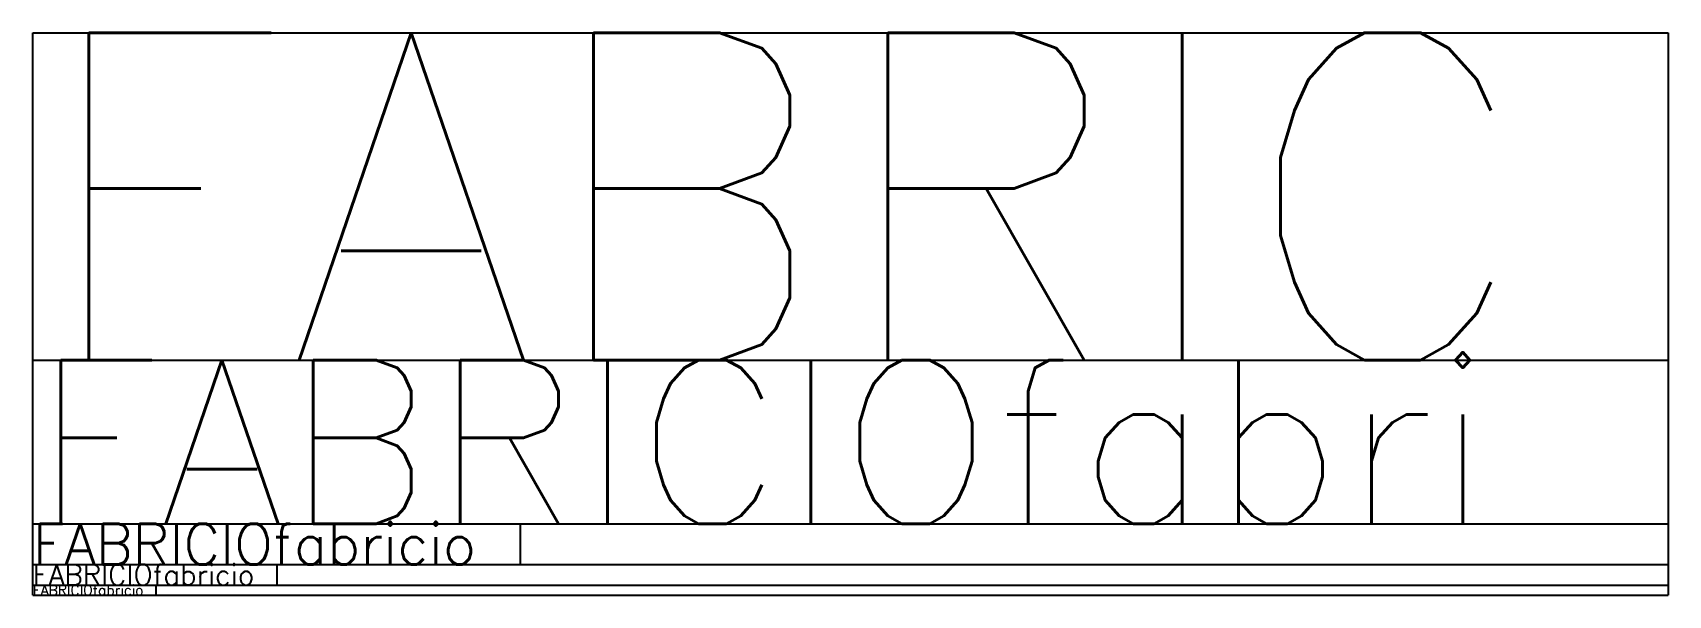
# Model space of a CAD drawing. Header units: millimetres. Extents: x 0 to 10, y 0.1 to 3.5.
import ezdxf

# ---------------------------------------------------------------- set-up
doc = ezdxf.new("R2010")
doc.units = ezdxf.units.MM
doc.styles.get("Standard").update_dxf_attribs({"font": 'RomanS'})

msp = doc.modelspace()

# ---------------------------------------------------------------- linework, layer by layer
for p, q in [((0, 3.5), (10, 3.5)), ((0, 0.0625), (0, 3.5)), ((10, 3.5), (10, 0.0625)), ((0, 1.5), (10, 1.5)), ((0, 0.5), (10, 0.5)), ((2.981568, 0.25), (2.981568, 0.5)), ((0, 0.25), (10, 0.25)), ((1.494535, 0.125), (1.494535, 0.25)), ((0, 0.125), (10, 0.125)), ((0.753989, 0.0625), (0.753989, 0.125)), ((0, 0.0625), (10, 0.0625))]:
    msp.add_line(p, q)

# ---------------------------------------------------------------- texts
for s, height, p in [('FABRIC', 2, (0, 1.5)), ('FABRICIOfabri', 1, (0, 0.5)), ('FABRICIOfabricio', 0.25, (0, 0.25)), ('FABRICIOfabricio', 0.125, (0, 0.125)), ('FABRICIOfabricio', 0.0625, (0, 0.0625))]:
    msp.add_text(s, height=height).set_placement(p)

doc.saveas('drawing.dxf')
